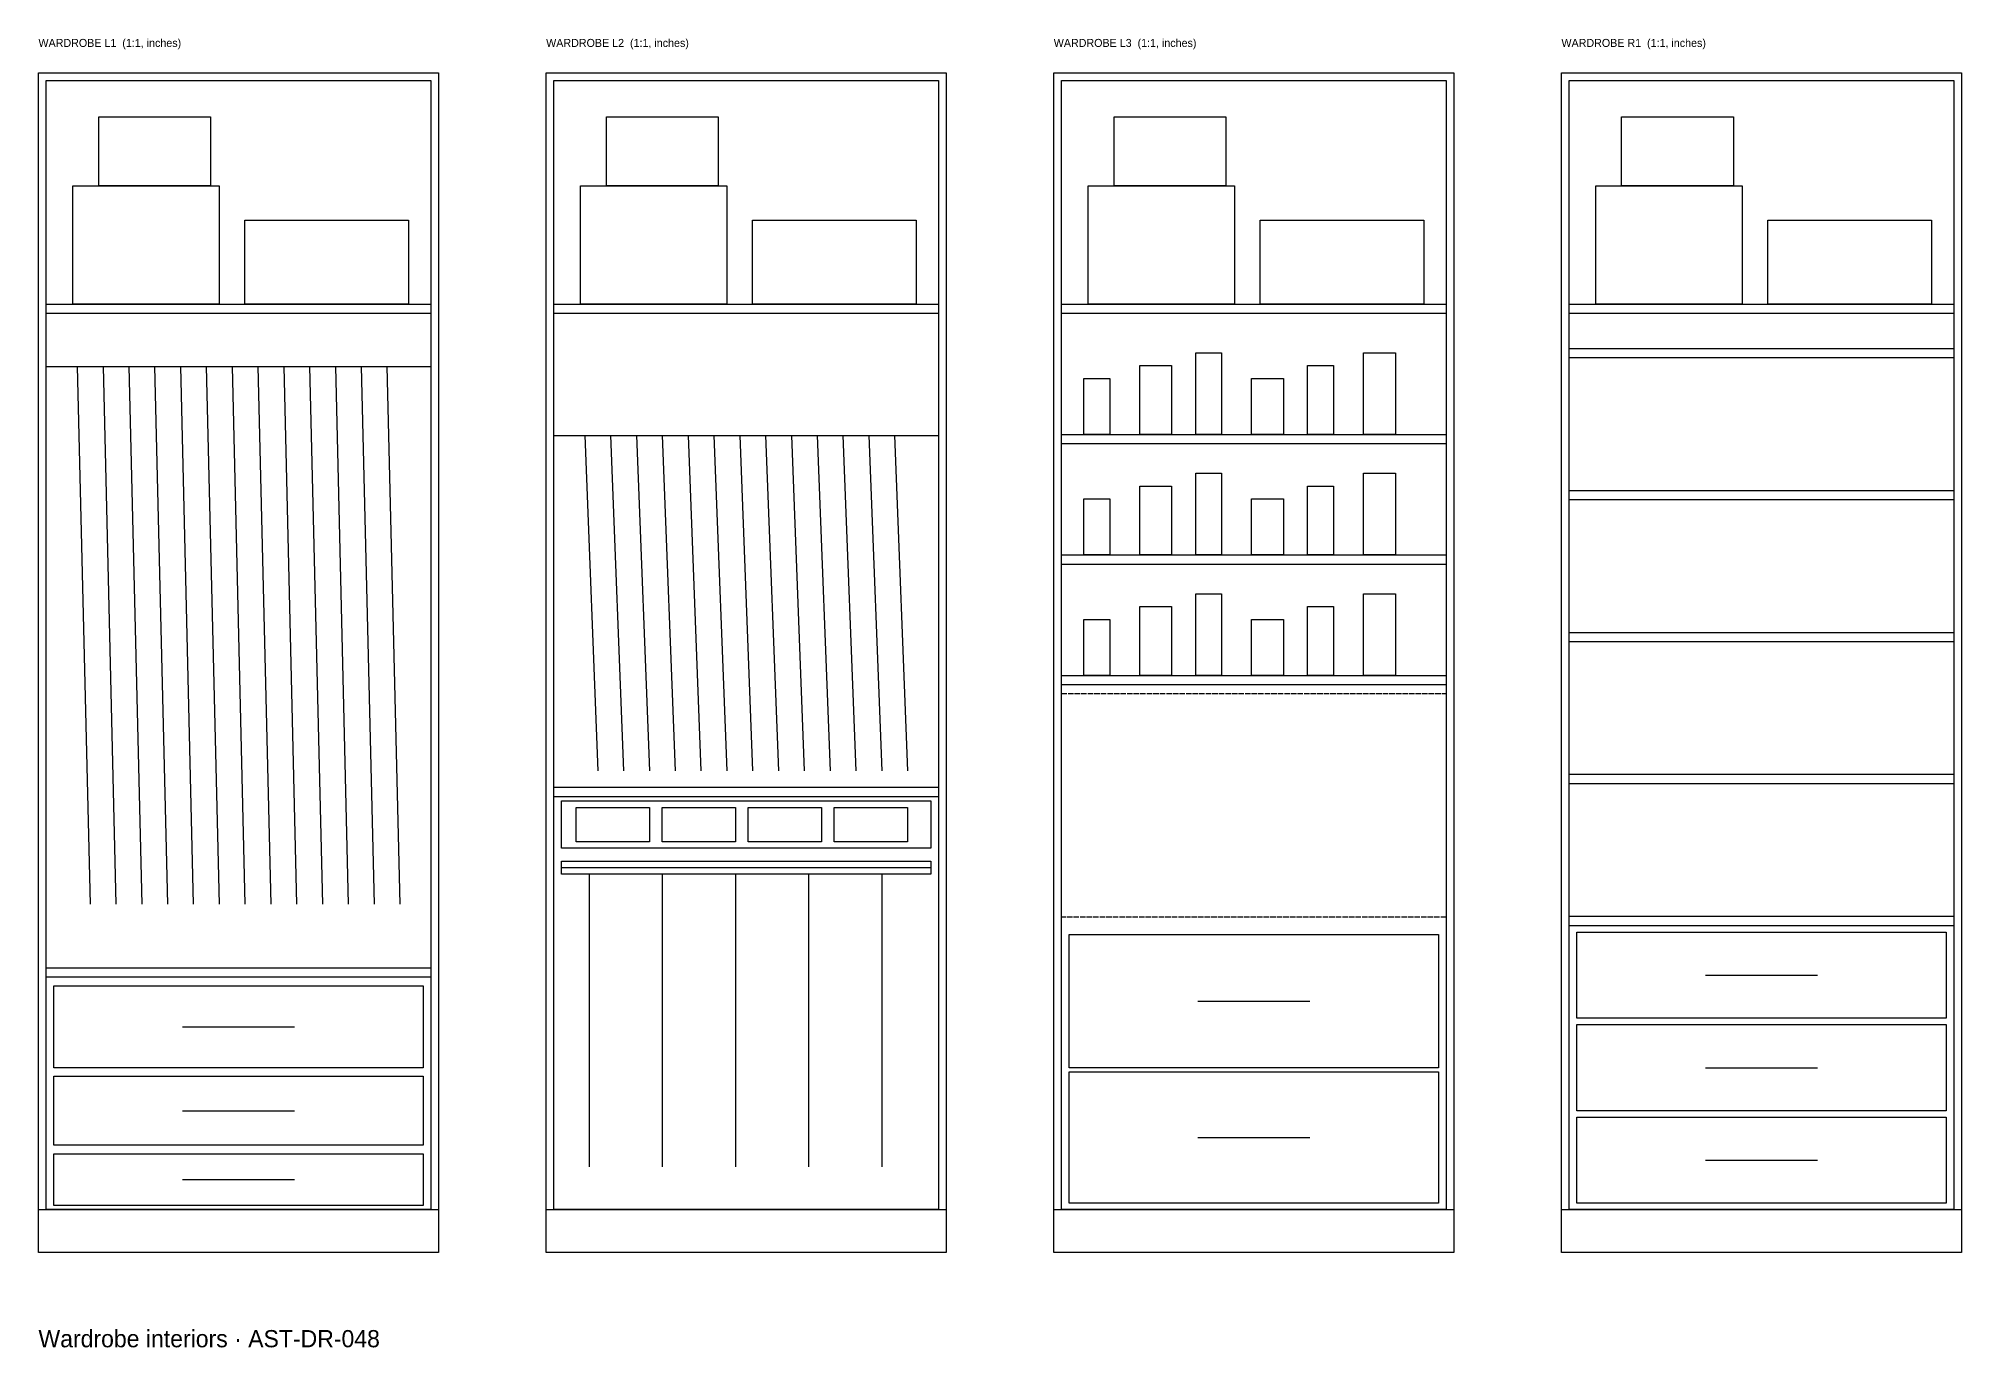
# Model space of a CAD drawing. Header units: inches. Extents: x 0 to 341, y -9 to 111.
# Drawn here: x 0 to 176, y -8.7 to 111.1 of the extents above; entities that cross this region are included whole.
import ezdxf

# ---------------------------------------------------------------- set-up
doc = ezdxf.new("R2010")
doc.units = ezdxf.units.IN
doc.header["$MEASUREMENT"] = 0
doc.linetypes.add('DASHED', pattern=[0.6, 0.5, -0.1])
for name, color, linetype in [('Wardrobe L1', 7, 'Continuous'), ('Wardrobe L2', 7, 'Continuous'), ('Wardrobe L3', 7, 'Continuous'), ('Wardrobe R1', 7, 'Continuous')]:
    doc.layers.add(name, color=color, linetype=linetype)

msp = doc.modelspace()

# ---------------------------------------------------------------- linework, layer by layer
at = {"layer": 'Wardrobe L1'}
for p, q in [((0.71, 81.1), (35.91, 81.1)), ((3.54, 81.1), (4.72, 31.89)), ((5.91, 81.1), (7.09, 31.89)), ((8.27, 81.1), (9.45, 31.89)), ((10.63, 81.1), (11.81, 31.89)), ((12.99, 81.1), (14.17, 31.89)), ((15.35, 81.1), (16.54, 31.89)), ((17.72, 81.1), (18.9, 31.89)), ((20.08, 81.1), (21.26, 31.89)), ((22.44, 81.1), (23.62, 31.89)), ((24.8, 81.1), (25.98, 31.89)), ((27.17, 81.1), (28.35, 31.89)), ((29.53, 81.1), (30.71, 31.89)), ((31.89, 81.1), (33.07, 31.89)), ((13.19, 20.67), (23.43, 20.67)), ((13.19, 12.99), (23.43, 12.99)), ((13.19, 6.69), (23.43, 6.69))]:
    msp.add_line(p, q, dxfattribs=at)
for points in [[(0, 107.99), (36.61, 107.99), (36.61, 0), (0, 0), (0, 107.99)], [(0.71, 107.28), (35.91, 107.28), (35.91, 3.94), (0.71, 3.94), (0.71, 107.28)], [(5.51, 103.94), (15.75, 103.94), (15.75, 97.64), (5.51, 97.64), (5.51, 103.94)], [(3.15, 97.64), (16.54, 97.64), (16.54, 86.81), (3.15, 86.81), (3.15, 97.64)], [(18.9, 94.49), (33.86, 94.49), (33.86, 86.81), (18.9, 86.81), (18.9, 94.49)], [(0.71, 86.81), (35.91, 86.81), (35.91, 85.94), (0.71, 85.94), (0.71, 86.81)], [(0.71, 26.06), (35.91, 26.06), (35.91, 25.2), (0.71, 25.2), (0.71, 26.06)], [(1.42, 24.41), (35.2, 24.41), (35.2, 16.93), (1.42, 16.93), (1.42, 24.41)], [(1.42, 16.14), (35.2, 16.14), (35.2, 9.84), (1.42, 9.84), (1.42, 16.14)], [(1.42, 9.06), (35.2, 9.06), (35.2, 4.33), (1.42, 4.33), (1.42, 9.06)], [(0, 3.94), (36.61, 3.94), (36.61, 0), (0, 0), (0, 3.94)]]:
    msp.add_lwpolyline(points, dxfattribs=at)
at = {"layer": 'Wardrobe L2'}
for p, q in [((47.17, 74.8), (82.36, 74.8)), ((50, 74.8), (51.18, 44.09)), ((52.36, 74.8), (53.54, 44.09)), ((54.72, 74.8), (55.91, 44.09)), ((57.09, 74.8), (58.27, 44.09)), ((59.45, 74.8), (60.63, 44.09)), ((61.81, 74.8), (62.99, 44.09)), ((64.17, 74.8), (65.35, 44.09)), ((66.54, 74.8), (67.72, 44.09)), ((68.9, 74.8), (70.08, 44.09)), ((71.26, 74.8), (72.44, 44.09)), ((73.62, 74.8), (74.8, 44.09)), ((75.98, 74.8), (77.17, 44.09)), ((78.35, 74.8), (79.53, 44.09)), ((47.87, 35.24), (81.65, 35.24)), ((50.39, 34.65), (50.39, 7.87)), ((57.09, 34.65), (57.09, 7.87)), ((63.78, 34.65), (63.78, 7.87)), ((70.47, 34.65), (70.47, 7.87)), ((77.17, 34.65), (77.17, 7.87))]:
    msp.add_line(p, q, dxfattribs=at)
for points in [[(46.46, 107.99), (83.07, 107.99), (83.07, 0), (46.46, 0), (46.46, 107.99)], [(47.17, 107.28), (82.36, 107.28), (82.36, 3.94), (47.17, 3.94), (47.17, 107.28)], [(51.97, 103.94), (62.2, 103.94), (62.2, 97.64), (51.97, 97.64), (51.97, 103.94)], [(49.61, 97.64), (62.99, 97.64), (62.99, 86.81), (49.61, 86.81), (49.61, 97.64)], [(65.35, 94.49), (80.31, 94.49), (80.31, 86.81), (65.35, 86.81), (65.35, 94.49)], [(47.17, 86.81), (82.36, 86.81), (82.36, 85.94), (47.17, 85.94), (47.17, 86.81)], [(47.17, 42.6), (82.36, 42.6), (82.36, 41.73), (47.17, 41.73), (47.17, 42.6)], [(47.87, 41.34), (81.65, 41.34), (81.65, 37.01), (47.87, 37.01), (47.87, 41.34)], [(49.21, 40.75), (55.91, 40.75), (55.91, 37.6), (49.21, 37.6), (49.21, 40.75)], [(57.09, 40.75), (63.78, 40.75), (63.78, 37.6), (57.09, 37.6), (57.09, 40.75)], [(64.96, 40.75), (71.65, 40.75), (71.65, 37.6), (64.96, 37.6), (64.96, 40.75)], [(72.83, 40.75), (79.53, 40.75), (79.53, 37.6), (72.83, 37.6), (72.83, 40.75)], [(47.87, 35.83), (81.65, 35.83), (81.65, 34.65), (47.87, 34.65), (47.87, 35.83)], [(46.46, 3.94), (83.07, 3.94), (83.07, 0), (46.46, 0), (46.46, 3.94)]]:
    msp.add_lwpolyline(points, dxfattribs=at)
at = {"layer": 'Wardrobe L3'}
for p, q in [((106.1, 23.03), (116.34, 23.03)), ((106.1, 10.53), (116.34, 10.53))]:
    msp.add_line(p, q, dxfattribs=at)
for points in [[(92.91, 107.99), (129.53, 107.99), (129.53, 0), (92.91, 0), (92.91, 107.99)], [(93.62, 107.28), (128.82, 107.28), (128.82, 3.94), (93.62, 3.94), (93.62, 107.28)], [(98.43, 103.94), (108.66, 103.94), (108.66, 97.64), (98.43, 97.64), (98.43, 103.94)], [(96.06, 97.64), (109.45, 97.64), (109.45, 86.81), (96.06, 86.81), (96.06, 97.64)], [(111.81, 94.49), (126.77, 94.49), (126.77, 86.81), (111.81, 86.81), (111.81, 94.49)], [(93.62, 86.81), (128.82, 86.81), (128.82, 85.94), (93.62, 85.94), (93.62, 86.81)], [(100.79, 81.18), (103.7, 81.18), (103.7, 74.88), (100.79, 74.88), (100.79, 81.18)], [(105.91, 82.36), (108.27, 82.36), (108.27, 74.88), (105.91, 74.88), (105.91, 82.36)], [(116.14, 81.18), (118.5, 81.18), (118.5, 74.88), (116.14, 74.88), (116.14, 81.18)], [(121.26, 82.36), (124.17, 82.36), (124.17, 74.88), (121.26, 74.88), (121.26, 82.36)], [(95.67, 80), (98.03, 80), (98.03, 74.88), (95.67, 74.88), (95.67, 80)], [(111.02, 80), (113.94, 80), (113.94, 74.88), (111.02, 74.88), (111.02, 80)], [(93.62, 74.88), (128.82, 74.88), (128.82, 74.02), (93.62, 74.02), (93.62, 74.88)], [(105.91, 71.34), (108.27, 71.34), (108.27, 63.86), (105.91, 63.86), (105.91, 71.34)], [(121.26, 71.34), (124.17, 71.34), (124.17, 63.86), (121.26, 63.86), (121.26, 71.34)], [(95.67, 68.98), (98.03, 68.98), (98.03, 63.86), (95.67, 63.86), (95.67, 68.98)], [(100.79, 70.16), (103.7, 70.16), (103.7, 63.86), (100.79, 63.86), (100.79, 70.16)], [(111.02, 68.98), (113.94, 68.98), (113.94, 63.86), (111.02, 63.86), (111.02, 68.98)], [(116.14, 70.16), (118.5, 70.16), (118.5, 63.86), (116.14, 63.86), (116.14, 70.16)], [(93.62, 63.86), (128.82, 63.86), (128.82, 62.99), (93.62, 62.99), (93.62, 63.86)], [(105.91, 60.31), (108.27, 60.31), (108.27, 52.83), (105.91, 52.83), (105.91, 60.31)], [(121.26, 60.31), (124.17, 60.31), (124.17, 52.83), (121.26, 52.83), (121.26, 60.31)], [(100.79, 59.13), (103.7, 59.13), (103.7, 52.83), (100.79, 52.83), (100.79, 59.13)], [(116.14, 59.13), (118.5, 59.13), (118.5, 52.83), (116.14, 52.83), (116.14, 59.13)], [(95.67, 57.95), (98.03, 57.95), (98.03, 52.83), (95.67, 52.83), (95.67, 57.95)], [(111.02, 57.95), (113.94, 57.95), (113.94, 52.83), (111.02, 52.83), (111.02, 57.95)], [(93.62, 52.83), (128.82, 52.83), (128.82, 51.97), (93.62, 51.97), (93.62, 52.83)], [(94.33, 29.13), (128.11, 29.13), (128.11, 16.93), (94.33, 16.93), (94.33, 29.13)], [(94.33, 16.54), (128.11, 16.54), (128.11, 4.53), (94.33, 4.53), (94.33, 16.54)], [(92.91, 3.94), (129.53, 3.94), (129.53, 0), (92.91, 0), (92.91, 3.94)]]:
    msp.add_lwpolyline(points, dxfattribs=at)
at = {"layer": 'Wardrobe L3', "linetype": 'DASHED'}
msp.add_lwpolyline([(93.62, 51.18), (128.82, 51.18), (128.82, 30.71), (93.62, 30.71), (93.62, 51.18)], dxfattribs=at)
at = {"layer": 'Wardrobe R1'}
for p, q in [((152.56, 25.39), (162.8, 25.39)), ((152.56, 16.93), (162.8, 16.93)), ((152.56, 8.46), (162.8, 8.46))]:
    msp.add_line(p, q, dxfattribs=at)
for points in [[(139.37, 107.99), (175.98, 107.99), (175.98, 0), (139.37, 0), (139.37, 107.99)], [(140.08, 107.28), (175.28, 107.28), (175.28, 3.94), (140.08, 3.94), (140.08, 107.28)], [(144.88, 103.94), (155.12, 103.94), (155.12, 97.64), (144.88, 97.64), (144.88, 103.94)], [(142.52, 97.64), (155.91, 97.64), (155.91, 86.81), (142.52, 86.81), (142.52, 97.64)], [(158.27, 94.49), (173.23, 94.49), (173.23, 86.81), (158.27, 86.81), (158.27, 94.49)], [(140.08, 86.81), (175.28, 86.81), (175.28, 85.94), (140.08, 85.94), (140.08, 86.81)], [(140.08, 82.76), (175.28, 82.76), (175.28, 81.89), (140.08, 81.89), (140.08, 82.76)], [(140.08, 69.76), (175.28, 69.76), (175.28, 68.9), (140.08, 68.9), (140.08, 69.76)], [(140.08, 56.77), (175.28, 56.77), (175.28, 55.91), (140.08, 55.91), (140.08, 56.77)], [(140.08, 43.78), (175.28, 43.78), (175.28, 42.91), (140.08, 42.91), (140.08, 43.78)], [(140.08, 30.79), (175.28, 30.79), (175.28, 29.92), (140.08, 29.92), (140.08, 30.79)], [(140.79, 29.33), (174.57, 29.33), (174.57, 21.46), (140.79, 21.46), (140.79, 29.33)], [(140.79, 20.87), (174.57, 20.87), (174.57, 12.99), (140.79, 12.99), (140.79, 20.87)], [(140.79, 12.4), (174.57, 12.4), (174.57, 4.53), (140.79, 4.53), (140.79, 12.4)], [(139.37, 3.94), (175.98, 3.94), (175.98, 0), (139.37, 0), (139.37, 3.94)]]:
    msp.add_lwpolyline(points, dxfattribs=at)

# ---------------------------------------------------------------- texts
at = {"layer": 'LABELS'}
for s, height, p in [('WARDROBE L1  (1:1, inches)', 0.7323, (0, 110.35)), ('WARDROBE L2  (1:1, inches)', 0.7323, (46.46, 110.35)), ('WARDROBE L3  (1:1, inches)', 0.7323, (92.91, 110.35)), ('WARDROBE R1  (1:1, inches)', 0.7323, (139.37, 110.35)), ('Wardrobe interiors · AST-DR-048', 1.5748, (0, -8.66))]:
    msp.add_text(s, height=height, dxfattribs=at).set_placement(p)

doc.saveas('drawing.dxf')
